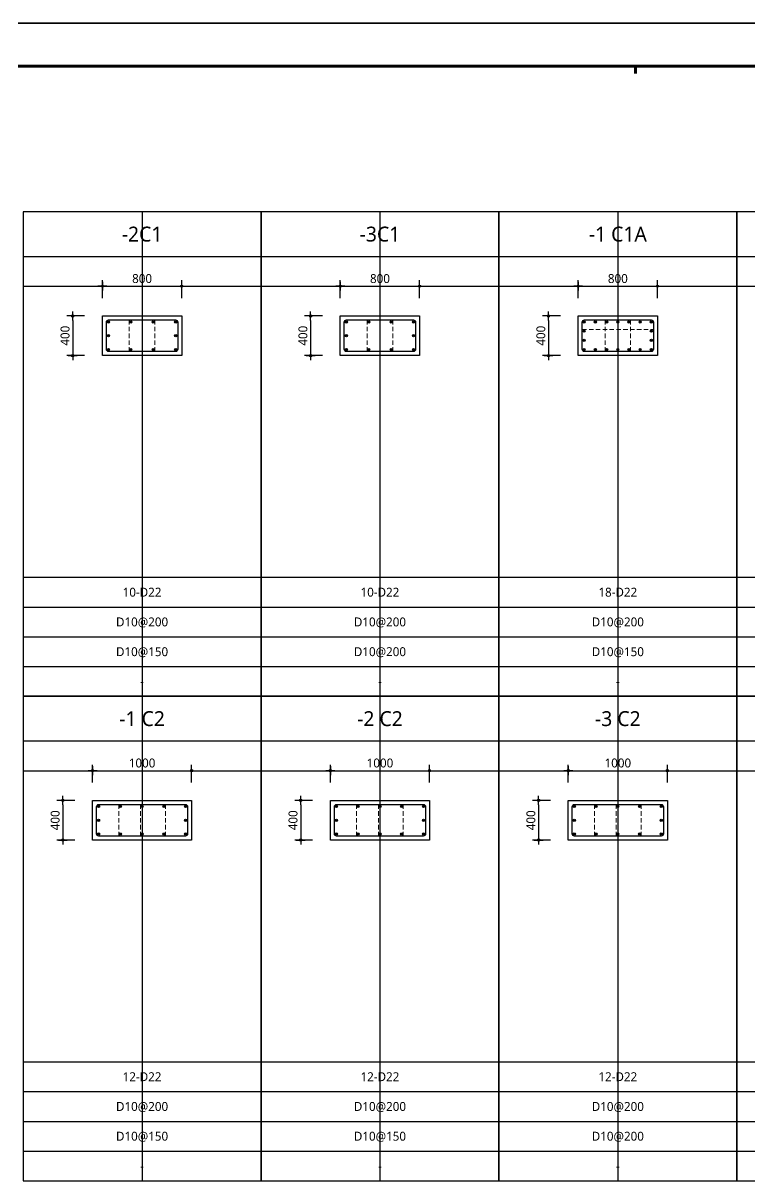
# Model space of a CAD drawing. Header units: millimetres. Extents: x 0 to 252030, y -124740 to 196020.
# Drawn here: x 30660 to 37992, y 166526 to 178200 of the extents above; entities that cross this region are included whole.
import ezdxf
from ezdxf.enums import TextEntityAlignment as Align

# ---------------------------------------------------------------- set-up
doc = ezdxf.new("R2010")
doc.units = ezdxf.units.MM
doc.header["$LTSCALE"] = 30
doc.linetypes.add('HID', pattern=[2.3, 1.5, -0.8])
doc.layers.get('DEFPOINTS').update_dxf_attribs({"color": 142})
for name, color, linetype in [('0-SEC1', 3, 'Continuous'), ('CON', 2, 'Continuous'), ('DIM', 7, 'Continuous'), ('S-철근', 3, 'Continuous'), ('SHEET', 7, 'Continuous'), ('TXT', 3, 'Continuous'), ('XR-FORM_(도룡동)$0$Sheet', 7, 'Continuous')]:
    doc.layers.add(name, color=color, linetype=linetype)
doc.layers.add('TieBar', color=7, linetype='HID', lineweight=0)
doc.styles.get("Standard").update_dxf_attribs({"font": 'malgun.ttf'})
doc.styles.add('맑은 고딕', font='malgun.ttf')
doc.dimstyles.new('30NDIM', dxfattribs={"dimscale": 50, "dimtxt": 3, "dimasz": 1.5, "dimexe": 2, "dimexo": 6, "dimgap": 1, "dimtad": 1, "dimdec": 0, "dimrnd": 0.25, "dimzin": 0, "dimdsep": 46, "dimtxsty": 'Standard', "dimblk": 'Z_DOT', "dimcen": 5, "dimclrd": 256, "dimclre": 256, "dimclrt": 3, "dimadec": 0, "dimazin": 0, "dimtm": 1e-09, "dimtfac": 1, "dimtdec": 0, "dimtix": 1, "dimtmove": 2, "dimatfit": 1, "dimldrblk": 'Z_DOT', "dimfxl": 1, "dimtolj": 1, "dimtzin": 0, "dimarcsym": 0})

# ---------------------------------------------------------------- blocks, each defined once
blk = doc.blocks.new('XR-FORM_(도룡동)$0$S')
at = {"layer": 'XR-FORM_(도룡동)$0$Sheet', "const_width": 100}
blk.add_lwpolyline([(1850, 57950), (82250, 57950), (82250, 1200), (1850, 1200)], close=True, dxfattribs=at)
at = {"layer": 'XR-FORM_(도룡동)$0$Sheet', "linetype": 'Continuous', "const_width": 100}
blk.add_lwpolyline([(38745, 57950), (38745, 57700)], dxfattribs=at)
blk = doc.blocks.new('XR-FORM_(도룡동)', base_point=(101.33, -56114.51))
at = {"layer": 'DEFPOINTS'}
blk.add_lwpolyline([(0, 0), (420, 0), (420, 297), (0, 297)], close=True, dxfattribs=at)
at = {"xscale": 0.005, "yscale": 0.005, "zscale": 0.005}
blk.add_blockref('XR-FORM_(도룡동)$0$S', (-0.25, 0), dxfattribs=at)
blk = doc.blocks.new('*U58')
at = {"layer": 'DEFPOINTS'}
for p, q in [((-1200, 4886), (-1200, 0)), ((-2400, 4136), (0, 4136))]:
    blk.add_line(p, q, dxfattribs=at)
at = {"layer": 'SHEET'}
blk.add_line((-2400, 4436), (0, 4436), dxfattribs=at)
at = {"layer": 'SHEET', "color": 6}
for p, q in [((-2400, 1200), (0, 1200)), ((-2400, 900), (0, 900)), ((-2400, 600), (0, 600)), ((-2400, 300), (0, 300))]:
    blk.add_line(p, q, dxfattribs=at)
at = {"layer": 'SHEET'}
blk.add_lwpolyline([(0, 4886), (-2400, 4886), (-2400, 0), (0, 0)], close=True, dxfattribs=at)
blk = doc.blocks.new('Z_DOT')
at = {"layer": 'DIM', "color": 0}
for p, q in [((-1, 0), (1, 0)), ((0, -1), (0, 1))]:
    blk.add_line(p, q, dxfattribs=at)
for radius in [0.25, 0.125]:
    blk.add_circle((0, 0), radius, dxfattribs=at)
blk = doc.blocks.new('*D63')
at = {"layer": 'DEFPOINTS', "color": 0, "transparency": 16777216}
for p in [(32260, 175548), (31460, 175248), (32260, 175248)]:
    blk.add_point(p, dxfattribs=at)
at = {"layer": 'DIM', "lineweight": -2, "transparency": 16777216}
for p, q in [((31460, 175428), (31460, 175608)), ((32260, 175428), (32260, 175608)), ((31505, 175548), (32215, 175548))]:
    blk.add_line(p, q, dxfattribs=at)
at = {"layer": 'DIM', "lineweight": -2, "transparency": 16777216, "xscale": 45, "yscale": 45, "zscale": 45, "rotation": 180}
blk.add_blockref('Z_DOT', (31460, 175548), dxfattribs=at)
at = {"layer": 'DIM', "lineweight": -2, "transparency": 16777216, "xscale": 45, "yscale": 45, "zscale": 45}
blk.add_blockref('Z_DOT', (32260, 175548), dxfattribs=at)
at = {"layer": 'DIM', "color": 3, "transparency": 16777216, "insert": (31860, 175624), "char_height": 90, "attachment_point": 5}
blk.add_mtext('\\A1;800', dxfattribs=at)
blk = doc.blocks.new('*D64')
at = {"layer": 'DEFPOINTS', "color": 0, "transparency": 16777216}
for p in [(31460, 175248), (31160, 174848), (31460, 174848)]:
    blk.add_point(p, dxfattribs=at)
at = {"layer": 'DIM', "lineweight": -2, "transparency": 16777216}
for p, q in [((31280, 175248), (31100, 175248)), ((31160, 175203), (31160, 174893)), ((31280, 174848), (31100, 174848))]:
    blk.add_line(p, q, dxfattribs=at)
at = {"layer": 'DIM', "lineweight": -2, "transparency": 16777216, "xscale": 45, "yscale": 45, "zscale": 45}
for p, rotation in [((31160, 175248), 90), ((31160, 174848), 270)]:
    blk.add_blockref('Z_DOT', p, dxfattribs=dict(at, rotation=rotation))
at = {"layer": 'DIM', "color": 3, "transparency": 16777216, "insert": (31083, 175048), "char_height": 90, "attachment_point": 5, "rotation": 90}
blk.add_mtext('\\A1;400', dxfattribs=at)
blk = doc.blocks.new('*D65')
at = {"layer": 'DEFPOINTS', "color": 0, "transparency": 16777216}
for p in [(34660, 175548), (33860, 175248), (34660, 175248)]:
    blk.add_point(p, dxfattribs=at)
at = {"layer": 'DIM', "lineweight": -2, "transparency": 16777216}
for p, q in [((33860, 175428), (33860, 175608)), ((34660, 175428), (34660, 175608)), ((33905, 175548), (34615, 175548))]:
    blk.add_line(p, q, dxfattribs=at)
at = {"layer": 'DIM', "lineweight": -2, "transparency": 16777216, "xscale": 45, "yscale": 45, "zscale": 45, "rotation": 180}
blk.add_blockref('Z_DOT', (33860, 175548), dxfattribs=at)
at = {"layer": 'DIM', "lineweight": -2, "transparency": 16777216, "xscale": 45, "yscale": 45, "zscale": 45}
blk.add_blockref('Z_DOT', (34660, 175548), dxfattribs=at)
at = {"layer": 'DIM', "color": 3, "transparency": 16777216, "insert": (34260, 175624), "char_height": 90, "attachment_point": 5}
blk.add_mtext('\\A1;800', dxfattribs=at)
blk = doc.blocks.new('*D66')
at = {"layer": 'DEFPOINTS', "color": 0, "transparency": 16777216}
for p in [(33860, 175248), (33560, 174848), (33860, 174848)]:
    blk.add_point(p, dxfattribs=at)
at = {"layer": 'DIM', "lineweight": -2, "transparency": 16777216}
for p, q in [((33680, 175248), (33500, 175248)), ((33560, 175203), (33560, 174893)), ((33680, 174848), (33500, 174848))]:
    blk.add_line(p, q, dxfattribs=at)
at = {"layer": 'DIM', "lineweight": -2, "transparency": 16777216, "xscale": 45, "yscale": 45, "zscale": 45}
for p, rotation in [((33560, 175248), 90), ((33560, 174848), 270)]:
    blk.add_blockref('Z_DOT', p, dxfattribs=dict(at, rotation=rotation))
at = {"layer": 'DIM', "color": 3, "transparency": 16777216, "insert": (33483, 175048), "char_height": 90, "attachment_point": 5, "rotation": 90}
blk.add_mtext('\\A1;400', dxfattribs=at)
blk = doc.blocks.new('*D67')
at = {"layer": 'DEFPOINTS', "color": 0, "transparency": 16777216}
for p in [(37060, 175548), (36260, 175248), (37060, 175248)]:
    blk.add_point(p, dxfattribs=at)
at = {"layer": 'DIM', "lineweight": -2, "transparency": 16777216}
for p, q in [((36260, 175428), (36260, 175608)), ((37060, 175428), (37060, 175608)), ((36305, 175548), (37015, 175548))]:
    blk.add_line(p, q, dxfattribs=at)
at = {"layer": 'DIM', "lineweight": -2, "transparency": 16777216, "xscale": 45, "yscale": 45, "zscale": 45, "rotation": 180}
blk.add_blockref('Z_DOT', (36260, 175548), dxfattribs=at)
at = {"layer": 'DIM', "lineweight": -2, "transparency": 16777216, "xscale": 45, "yscale": 45, "zscale": 45}
blk.add_blockref('Z_DOT', (37060, 175548), dxfattribs=at)
at = {"layer": 'DIM', "color": 3, "transparency": 16777216, "insert": (36660, 175624), "char_height": 90, "attachment_point": 5}
blk.add_mtext('\\A1;800', dxfattribs=at)
blk = doc.blocks.new('*D68')
at = {"layer": 'DEFPOINTS', "color": 0, "transparency": 16777216}
for p in [(36260, 175248), (35960, 174848), (36260, 174848)]:
    blk.add_point(p, dxfattribs=at)
at = {"layer": 'DIM', "lineweight": -2, "transparency": 16777216}
for p, q in [((36080, 175248), (35900, 175248)), ((35960, 175203), (35960, 174893)), ((36080, 174848), (35900, 174848))]:
    blk.add_line(p, q, dxfattribs=at)
at = {"layer": 'DIM', "lineweight": -2, "transparency": 16777216, "xscale": 45, "yscale": 45, "zscale": 45}
for p, rotation in [((35960, 175248), 90), ((35960, 174848), 270)]:
    blk.add_blockref('Z_DOT', p, dxfattribs=dict(at, rotation=rotation))
at = {"layer": 'DIM', "color": 3, "transparency": 16777216, "insert": (35883, 175048), "char_height": 90, "attachment_point": 5, "rotation": 90}
blk.add_mtext('\\A1;400', dxfattribs=at)
blk = doc.blocks.new('*D81')
at = {"layer": 'DEFPOINTS', "color": 0, "transparency": 16777216}
for p in [(32360, 170662), (31360, 170362), (32360, 170362)]:
    blk.add_point(p, dxfattribs=at)
at = {"layer": 'DIM', "lineweight": -2, "transparency": 16777216}
for p, q in [((31360, 170542), (31360, 170722)), ((32360, 170542), (32360, 170722)), ((31405, 170662), (32315, 170662))]:
    blk.add_line(p, q, dxfattribs=at)
at = {"layer": 'DIM', "lineweight": -2, "transparency": 16777216, "xscale": 45, "yscale": 45, "zscale": 45, "rotation": 180}
blk.add_blockref('Z_DOT', (31360, 170662), dxfattribs=at)
at = {"layer": 'DIM', "lineweight": -2, "transparency": 16777216, "xscale": 45, "yscale": 45, "zscale": 45}
blk.add_blockref('Z_DOT', (32360, 170662), dxfattribs=at)
at = {"layer": 'DIM', "color": 3, "transparency": 16777216, "insert": (31860, 170739), "char_height": 90, "attachment_point": 5}
blk.add_mtext('\\A1;1000', dxfattribs=at)
blk = doc.blocks.new('*D82')
at = {"layer": 'DEFPOINTS', "color": 0, "transparency": 16777216}
for p in [(31360, 170362), (31060, 169962), (31360, 169962)]:
    blk.add_point(p, dxfattribs=at)
at = {"layer": 'DIM', "lineweight": -2, "transparency": 16777216}
for p, q in [((31180, 170362), (31000, 170362)), ((31060, 170317), (31060, 170007)), ((31180, 169962), (31000, 169962))]:
    blk.add_line(p, q, dxfattribs=at)
at = {"layer": 'DIM', "lineweight": -2, "transparency": 16777216, "xscale": 45, "yscale": 45, "zscale": 45}
for p, rotation in [((31060, 170362), 90), ((31060, 169962), 270)]:
    blk.add_blockref('Z_DOT', p, dxfattribs=dict(at, rotation=rotation))
at = {"layer": 'DIM', "color": 3, "transparency": 16777216, "insert": (30983, 170162), "char_height": 90, "attachment_point": 5, "rotation": 90}
blk.add_mtext('\\A1;400', dxfattribs=at)
blk = doc.blocks.new('*D83')
at = {"layer": 'DEFPOINTS', "color": 0, "transparency": 16777216}
for p in [(34760, 170662), (33760, 170362), (34760, 170362)]:
    blk.add_point(p, dxfattribs=at)
at = {"layer": 'DIM', "lineweight": -2, "transparency": 16777216}
for p, q in [((33760, 170542), (33760, 170722)), ((34760, 170542), (34760, 170722)), ((33805, 170662), (34715, 170662))]:
    blk.add_line(p, q, dxfattribs=at)
at = {"layer": 'DIM', "lineweight": -2, "transparency": 16777216, "xscale": 45, "yscale": 45, "zscale": 45, "rotation": 180}
blk.add_blockref('Z_DOT', (33760, 170662), dxfattribs=at)
at = {"layer": 'DIM', "lineweight": -2, "transparency": 16777216, "xscale": 45, "yscale": 45, "zscale": 45}
blk.add_blockref('Z_DOT', (34760, 170662), dxfattribs=at)
at = {"layer": 'DIM', "color": 3, "transparency": 16777216, "insert": (34260, 170739), "char_height": 90, "attachment_point": 5}
blk.add_mtext('\\A1;1000', dxfattribs=at)
blk = doc.blocks.new('*D84')
at = {"layer": 'DEFPOINTS', "color": 0, "transparency": 16777216}
for p in [(33760, 170362), (33460, 169962), (33760, 169962)]:
    blk.add_point(p, dxfattribs=at)
at = {"layer": 'DIM', "lineweight": -2, "transparency": 16777216}
for p, q in [((33580, 170362), (33400, 170362)), ((33460, 170317), (33460, 170007)), ((33580, 169962), (33400, 169962))]:
    blk.add_line(p, q, dxfattribs=at)
at = {"layer": 'DIM', "lineweight": -2, "transparency": 16777216, "xscale": 45, "yscale": 45, "zscale": 45}
for p, rotation in [((33460, 170362), 90), ((33460, 169962), 270)]:
    blk.add_blockref('Z_DOT', p, dxfattribs=dict(at, rotation=rotation))
at = {"layer": 'DIM', "color": 3, "transparency": 16777216, "insert": (33383, 170162), "char_height": 90, "attachment_point": 5, "rotation": 90}
blk.add_mtext('\\A1;400', dxfattribs=at)
blk = doc.blocks.new('*D87')
at = {"layer": 'DEFPOINTS', "color": 0, "transparency": 16777216}
for p in [(37160, 170662), (36160, 170362), (37160, 170362)]:
    blk.add_point(p, dxfattribs=at)
at = {"layer": 'DIM', "lineweight": -2, "transparency": 16777216}
for p, q in [((36160, 170542), (36160, 170722)), ((37160, 170542), (37160, 170722)), ((36205, 170662), (37115, 170662))]:
    blk.add_line(p, q, dxfattribs=at)
at = {"layer": 'DIM', "lineweight": -2, "transparency": 16777216, "xscale": 45, "yscale": 45, "zscale": 45, "rotation": 180}
blk.add_blockref('Z_DOT', (36160, 170662), dxfattribs=at)
at = {"layer": 'DIM', "lineweight": -2, "transparency": 16777216, "xscale": 45, "yscale": 45, "zscale": 45}
blk.add_blockref('Z_DOT', (37160, 170662), dxfattribs=at)
at = {"layer": 'DIM', "color": 3, "transparency": 16777216, "insert": (36660, 170739), "char_height": 90, "attachment_point": 5}
blk.add_mtext('\\A1;1000', dxfattribs=at)
blk = doc.blocks.new('*D88')
at = {"layer": 'DEFPOINTS', "color": 0, "transparency": 16777216}
for p in [(36160, 170362), (35860, 169962), (36160, 169962)]:
    blk.add_point(p, dxfattribs=at)
at = {"layer": 'DIM', "lineweight": -2, "transparency": 16777216}
for p, q in [((35980, 170362), (35800, 170362)), ((35860, 170317), (35860, 170007)), ((35980, 169962), (35800, 169962))]:
    blk.add_line(p, q, dxfattribs=at)
at = {"layer": 'DIM', "lineweight": -2, "transparency": 16777216, "xscale": 45, "yscale": 45, "zscale": 45}
for p, rotation in [((35860, 170362), 90), ((35860, 169962), 270)]:
    blk.add_blockref('Z_DOT', p, dxfattribs=dict(at, rotation=rotation))
at = {"layer": 'DIM', "color": 3, "transparency": 16777216, "insert": (35783, 170162), "char_height": 90, "attachment_point": 5, "rotation": 90}
blk.add_mtext('\\A1;400', dxfattribs=at)

msp = doc.modelspace()

# ---------------------------------------------------------------- hatches: boundary and pattern name
at = {"layer": 'S-철근'}
h = msp.add_hatch(color=256, dxfattribs=at)
edge = h.paths.add_edge_path()
edge.add_arc((31520.75002, 175187.00008), 11.1, 0, 180)
edge.add_arc((31520.75002, 175187.00008), 11.1, 180, 360)
h = msp.add_hatch(color=256, dxfattribs=at)
edge = h.paths.add_edge_path()
edge.add_arc((31746.75002, 175187.00008), 11.1, 0, 180)
edge.add_arc((31746.75002, 175187.00008), 11.1, 180, 360)
h = msp.add_hatch(color=256, dxfattribs=at)
edge = h.paths.add_edge_path()
edge.add_arc((31972.75002, 175187.00008), 11.1, 0, 180)
edge.add_arc((31972.75002, 175187.00008), 11.1, 180, 360)
h = msp.add_hatch(color=256, dxfattribs=at)
edge = h.paths.add_edge_path()
edge.add_arc((32198.75002, 175187.00008), 11.1, 0, 180)
edge.add_arc((32198.75002, 175187.00008), 11.1, 180, 360)
h = msp.add_hatch(color=256, dxfattribs=at)
edge = h.paths.add_edge_path()
edge.add_arc((33920.75002, 175187.00008), 11.1, 0, 180)
edge.add_arc((33920.75002, 175187.00008), 11.1, 180, 360)
h = msp.add_hatch(color=256, dxfattribs=at)
edge = h.paths.add_edge_path()
edge.add_arc((34146.75002, 175187.00008), 11.1, 0, 180)
edge.add_arc((34146.75002, 175187.00008), 11.1, 180, 360)
h = msp.add_hatch(color=256, dxfattribs=at)
edge = h.paths.add_edge_path()
edge.add_arc((34372.75002, 175187.00008), 11.1, 0, 180)
edge.add_arc((34372.75002, 175187.00008), 11.1, 180, 360)
h = msp.add_hatch(color=256, dxfattribs=at)
edge = h.paths.add_edge_path()
edge.add_arc((34598.75002, 175187.00008), 11.1, 0, 180)
edge.add_arc((34598.75002, 175187.00008), 11.1, 180, 360)
h = msp.add_hatch(color=256, dxfattribs=at)
edge = h.paths.add_edge_path()
edge.add_arc((36320.75002, 175187.00008), 11.1, 0, 180)
edge.add_arc((36320.75002, 175187.00008), 11.1, 180, 360)
h = msp.add_hatch(color=256, dxfattribs=at)
edge = h.paths.add_edge_path()
edge.add_arc((36433.75002, 175187.00008), 11.1, 0, 180)
edge.add_arc((36433.75002, 175187.00008), 11.1, 180, 360)
h = msp.add_hatch(color=256, dxfattribs=at)
edge = h.paths.add_edge_path()
edge.add_arc((36546.75002, 175187.00008), 11.1, 0, 180)
edge.add_arc((36546.75002, 175187.00008), 11.1, 180, 360)
h = msp.add_hatch(color=256, dxfattribs=at)
edge = h.paths.add_edge_path()
edge.add_arc((36659.75002, 175187.00008), 11.1, 0, 180)
edge.add_arc((36659.75002, 175187.00008), 11.1, 180, 360)
h = msp.add_hatch(color=256, dxfattribs=at)
edge = h.paths.add_edge_path()
edge.add_arc((36772.75002, 175187.00008), 11.1, 0, 180)
edge.add_arc((36772.75002, 175187.00008), 11.1, 180, 360)
h = msp.add_hatch(color=256, dxfattribs=at)
edge = h.paths.add_edge_path()
edge.add_arc((36885.75002, 175187.00008), 11.1, 0, 180)
edge.add_arc((36885.75002, 175187.00008), 11.1, 180, 360)
h = msp.add_hatch(color=256, dxfattribs=at)
edge = h.paths.add_edge_path()
edge.add_arc((36998.75002, 175187.00008), 11.1, 0, 180)
edge.add_arc((36998.75002, 175187.00008), 11.1, 180, 360)
h = msp.add_hatch(color=256, dxfattribs=at)
edge = h.paths.add_edge_path()
edge.add_arc((31520.75002, 175048.00008), 11.1, 0, 180)
edge.add_arc((31520.75002, 175048.00008), 11.1, 180, 360)
h = msp.add_hatch(color=256, dxfattribs=at)
edge = h.paths.add_edge_path()
edge.add_arc((32198.75002, 175048.00008), 11.1, 0, 180)
edge.add_arc((32198.75002, 175048.00008), 11.1, 180, 360)
h = msp.add_hatch(color=256, dxfattribs=at)
edge = h.paths.add_edge_path()
edge.add_arc((33920.75002, 175048.00008), 11.1, 0, 180)
edge.add_arc((33920.75002, 175048.00008), 11.1, 180, 360)
h = msp.add_hatch(color=256, dxfattribs=at)
edge = h.paths.add_edge_path()
edge.add_arc((34598.75002, 175048.00008), 11.1, 0, 180)
edge.add_arc((34598.75002, 175048.00008), 11.1, 180, 360)
h = msp.add_hatch(color=256, dxfattribs=at)
edge = h.paths.add_edge_path()
edge.add_arc((36320.75002, 175094.33341), 11.1, 0, 180)
edge.add_arc((36320.75002, 175094.33341), 11.1, 180, 360)
h = msp.add_hatch(color=256, dxfattribs=at)
edge = h.paths.add_edge_path()
edge.add_arc((36320.75002, 175001.66675), 11.1, 0, 180)
edge.add_arc((36320.75002, 175001.66675), 11.1, 180, 360)
h = msp.add_hatch(color=256, dxfattribs=at)
edge = h.paths.add_edge_path()
edge.add_arc((36998.75002, 175094.33341), 11.1, 0, 180)
edge.add_arc((36998.75002, 175094.33341), 11.1, 180, 360)
h = msp.add_hatch(color=256, dxfattribs=at)
edge = h.paths.add_edge_path()
edge.add_arc((36998.75002, 175001.66675), 11.1, 0, 180)
edge.add_arc((36998.75002, 175001.66675), 11.1, 180, 360)
h = msp.add_hatch(color=256, dxfattribs=at)
edge = h.paths.add_edge_path()
edge.add_arc((31520.75002, 174909.00008), 11.1, 0, 180)
edge.add_arc((31520.75002, 174909.00008), 11.1, 180, 360)
h = msp.add_hatch(color=256, dxfattribs=at)
edge = h.paths.add_edge_path()
edge.add_arc((31746.75002, 174909.00008), 11.1, 0, 180)
edge.add_arc((31746.75002, 174909.00008), 11.1, 180, 360)
h = msp.add_hatch(color=256, dxfattribs=at)
edge = h.paths.add_edge_path()
edge.add_arc((31972.75002, 174909.00008), 11.1, 0, 180)
edge.add_arc((31972.75002, 174909.00008), 11.1, 180, 360)
h = msp.add_hatch(color=256, dxfattribs=at)
edge = h.paths.add_edge_path()
edge.add_arc((32198.75002, 174909.00008), 11.1, 0, 180)
edge.add_arc((32198.75002, 174909.00008), 11.1, 180, 360)
h = msp.add_hatch(color=256, dxfattribs=at)
edge = h.paths.add_edge_path()
edge.add_arc((33920.75002, 174909.00008), 11.1, 0, 180)
edge.add_arc((33920.75002, 174909.00008), 11.1, 180, 360)
h = msp.add_hatch(color=256, dxfattribs=at)
edge = h.paths.add_edge_path()
edge.add_arc((34146.75002, 174909.00008), 11.1, 0, 180)
edge.add_arc((34146.75002, 174909.00008), 11.1, 180, 360)
h = msp.add_hatch(color=256, dxfattribs=at)
edge = h.paths.add_edge_path()
edge.add_arc((34372.75002, 174909.00008), 11.1, 0, 180)
edge.add_arc((34372.75002, 174909.00008), 11.1, 180, 360)
h = msp.add_hatch(color=256, dxfattribs=at)
edge = h.paths.add_edge_path()
edge.add_arc((34598.75002, 174909.00008), 11.1, 0, 180)
edge.add_arc((34598.75002, 174909.00008), 11.1, 180, 360)
h = msp.add_hatch(color=256, dxfattribs=at)
edge = h.paths.add_edge_path()
edge.add_arc((36320.75002, 174909.00008), 11.1, 0, 180)
edge.add_arc((36320.75002, 174909.00008), 11.1, 180, 360)
h = msp.add_hatch(color=256, dxfattribs=at)
edge = h.paths.add_edge_path()
edge.add_arc((36433.75002, 174909.00008), 11.1, 0, 180)
edge.add_arc((36433.75002, 174909.00008), 11.1, 180, 360)
h = msp.add_hatch(color=256, dxfattribs=at)
edge = h.paths.add_edge_path()
edge.add_arc((36546.75002, 174909.00008), 11.1, 0, 180)
edge.add_arc((36546.75002, 174909.00008), 11.1, 180, 360)
h = msp.add_hatch(color=256, dxfattribs=at)
edge = h.paths.add_edge_path()
edge.add_arc((36659.75002, 174909.00008), 11.1, 0, 180)
edge.add_arc((36659.75002, 174909.00008), 11.1, 180, 360)
h = msp.add_hatch(color=256, dxfattribs=at)
edge = h.paths.add_edge_path()
edge.add_arc((36772.75002, 174909.00008), 11.1, 0, 180)
edge.add_arc((36772.75002, 174909.00008), 11.1, 180, 360)
h = msp.add_hatch(color=256, dxfattribs=at)
edge = h.paths.add_edge_path()
edge.add_arc((36885.75002, 174909.00008), 11.1, 0, 180)
edge.add_arc((36885.75002, 174909.00008), 11.1, 180, 360)
h = msp.add_hatch(color=256, dxfattribs=at)
edge = h.paths.add_edge_path()
edge.add_arc((36998.75002, 174909.00008), 11.1, 0, 180)
edge.add_arc((36998.75002, 174909.00008), 11.1, 180, 360)
h = msp.add_hatch(color=256, dxfattribs=at)
edge = h.paths.add_edge_path()
edge.add_arc((31420.75027, 170301.00008), 11.1, 0, 180)
edge.add_arc((31420.75027, 170301.00008), 11.1, 180, 360)
h = msp.add_hatch(color=256, dxfattribs=at)
edge = h.paths.add_edge_path()
edge.add_arc((31640.25027, 170301.00008), 11.1, 0, 180)
edge.add_arc((31640.25027, 170301.00008), 11.1, 180, 360)
h = msp.add_hatch(color=256, dxfattribs=at)
edge = h.paths.add_edge_path()
edge.add_arc((31859.75027, 170301.00008), 11.1, 0, 180)
edge.add_arc((31859.75027, 170301.00008), 11.1, 180, 360)
h = msp.add_hatch(color=256, dxfattribs=at)
edge = h.paths.add_edge_path()
edge.add_arc((32079.25027, 170301.00008), 11.1, 0, 180)
edge.add_arc((32079.25027, 170301.00008), 11.1, 180, 360)
h = msp.add_hatch(color=256, dxfattribs=at)
edge = h.paths.add_edge_path()
edge.add_arc((32298.75027, 170301.00008), 11.1, 0, 180)
edge.add_arc((32298.75027, 170301.00008), 11.1, 180, 360)
h = msp.add_hatch(color=256, dxfattribs=at)
edge = h.paths.add_edge_path()
edge.add_arc((33820.75027, 170301.00008), 11.1, 0, 180)
edge.add_arc((33820.75027, 170301.00008), 11.1, 180, 360)
h = msp.add_hatch(color=256, dxfattribs=at)
edge = h.paths.add_edge_path()
edge.add_arc((34040.25027, 170301.00008), 11.1, 0, 180)
edge.add_arc((34040.25027, 170301.00008), 11.1, 180, 360)
h = msp.add_hatch(color=256, dxfattribs=at)
edge = h.paths.add_edge_path()
edge.add_arc((34259.75027, 170301.00008), 11.1, 0, 180)
edge.add_arc((34259.75027, 170301.00008), 11.1, 180, 360)
h = msp.add_hatch(color=256, dxfattribs=at)
edge = h.paths.add_edge_path()
edge.add_arc((34479.25027, 170301.00008), 11.1, 0, 180)
edge.add_arc((34479.25027, 170301.00008), 11.1, 180, 360)
h = msp.add_hatch(color=256, dxfattribs=at)
edge = h.paths.add_edge_path()
edge.add_arc((34698.75027, 170301.00008), 11.1, 0, 180)
edge.add_arc((34698.75027, 170301.00008), 11.1, 180, 360)
h = msp.add_hatch(color=256, dxfattribs=at)
edge = h.paths.add_edge_path()
edge.add_arc((36220.75002, 170301.00008), 11.1, 0, 180)
edge.add_arc((36220.75002, 170301.00008), 11.1, 180, 360)
h = msp.add_hatch(color=256, dxfattribs=at)
edge = h.paths.add_edge_path()
edge.add_arc((36440.25002, 170301.00008), 11.1, 0, 180)
edge.add_arc((36440.25002, 170301.00008), 11.1, 180, 360)
h = msp.add_hatch(color=256, dxfattribs=at)
edge = h.paths.add_edge_path()
edge.add_arc((36659.75002, 170301.00008), 11.1, 0, 180)
edge.add_arc((36659.75002, 170301.00008), 11.1, 180, 360)
h = msp.add_hatch(color=256, dxfattribs=at)
edge = h.paths.add_edge_path()
edge.add_arc((36879.25002, 170301.00008), 11.1, 0, 180)
edge.add_arc((36879.25002, 170301.00008), 11.1, 180, 360)
h = msp.add_hatch(color=256, dxfattribs=at)
edge = h.paths.add_edge_path()
edge.add_arc((37098.75002, 170301.00008), 11.1, 0, 180)
edge.add_arc((37098.75002, 170301.00008), 11.1, 180, 360)
h = msp.add_hatch(color=256, dxfattribs=at)
edge = h.paths.add_edge_path()
edge.add_arc((31420.75027, 170162.00008), 11.1, 0, 180)
edge.add_arc((31420.75027, 170162.00008), 11.1, 180, 360)
h = msp.add_hatch(color=256, dxfattribs=at)
edge = h.paths.add_edge_path()
edge.add_arc((32298.75027, 170162.00008), 11.1, 0, 180)
edge.add_arc((32298.75027, 170162.00008), 11.1, 180, 360)
h = msp.add_hatch(color=256, dxfattribs=at)
edge = h.paths.add_edge_path()
edge.add_arc((33820.75027, 170162.00008), 11.1, 0, 180)
edge.add_arc((33820.75027, 170162.00008), 11.1, 180, 360)
h = msp.add_hatch(color=256, dxfattribs=at)
edge = h.paths.add_edge_path()
edge.add_arc((34698.75027, 170162.00008), 11.1, 0, 180)
edge.add_arc((34698.75027, 170162.00008), 11.1, 180, 360)
h = msp.add_hatch(color=256, dxfattribs=at)
edge = h.paths.add_edge_path()
edge.add_arc((36220.75002, 170162.00008), 11.1, 0, 180)
edge.add_arc((36220.75002, 170162.00008), 11.1, 180, 360)
h = msp.add_hatch(color=256, dxfattribs=at)
edge = h.paths.add_edge_path()
edge.add_arc((37098.75002, 170162.00008), 11.1, 0, 180)
edge.add_arc((37098.75002, 170162.00008), 11.1, 180, 360)
h = msp.add_hatch(color=256, dxfattribs=at)
edge = h.paths.add_edge_path()
edge.add_arc((31420.75027, 170023.00008), 11.1, 0, 180)
edge.add_arc((31420.75027, 170023.00008), 11.1, 180, 360)
h = msp.add_hatch(color=256, dxfattribs=at)
edge = h.paths.add_edge_path()
edge.add_arc((31640.25027, 170023.00008), 11.1, 0, 180)
edge.add_arc((31640.25027, 170023.00008), 11.1, 180, 360)
h = msp.add_hatch(color=256, dxfattribs=at)
edge = h.paths.add_edge_path()
edge.add_arc((31859.75027, 170023.00008), 11.1, 0, 180)
edge.add_arc((31859.75027, 170023.00008), 11.1, 180, 360)
h = msp.add_hatch(color=256, dxfattribs=at)
edge = h.paths.add_edge_path()
edge.add_arc((32079.25027, 170023.00008), 11.1, 0, 180)
edge.add_arc((32079.25027, 170023.00008), 11.1, 180, 360)
h = msp.add_hatch(color=256, dxfattribs=at)
edge = h.paths.add_edge_path()
edge.add_arc((32298.75027, 170023.00008), 11.1, 0, 180)
edge.add_arc((32298.75027, 170023.00008), 11.1, 180, 360)
h = msp.add_hatch(color=256, dxfattribs=at)
edge = h.paths.add_edge_path()
edge.add_arc((33820.75027, 170023.00008), 11.1, 0, 180)
edge.add_arc((33820.75027, 170023.00008), 11.1, 180, 360)
h = msp.add_hatch(color=256, dxfattribs=at)
edge = h.paths.add_edge_path()
edge.add_arc((34040.25027, 170023.00008), 11.1, 0, 180)
edge.add_arc((34040.25027, 170023.00008), 11.1, 180, 360)
h = msp.add_hatch(color=256, dxfattribs=at)
edge = h.paths.add_edge_path()
edge.add_arc((34259.75027, 170023.00008), 11.1, 0, 180)
edge.add_arc((34259.75027, 170023.00008), 11.1, 180, 360)
h = msp.add_hatch(color=256, dxfattribs=at)
edge = h.paths.add_edge_path()
edge.add_arc((34479.25027, 170023.00008), 11.1, 0, 180)
edge.add_arc((34479.25027, 170023.00008), 11.1, 180, 360)
h = msp.add_hatch(color=256, dxfattribs=at)
edge = h.paths.add_edge_path()
edge.add_arc((34698.75027, 170023.00008), 11.1, 0, 180)
edge.add_arc((34698.75027, 170023.00008), 11.1, 180, 360)
h = msp.add_hatch(color=256, dxfattribs=at)
edge = h.paths.add_edge_path()
edge.add_arc((36220.75002, 170023.00008), 11.1, 0, 180)
edge.add_arc((36220.75002, 170023.00008), 11.1, 180, 360)
h = msp.add_hatch(color=256, dxfattribs=at)
edge = h.paths.add_edge_path()
edge.add_arc((36440.25002, 170023.00008), 11.1, 0, 180)
edge.add_arc((36440.25002, 170023.00008), 11.1, 180, 360)
h = msp.add_hatch(color=256, dxfattribs=at)
edge = h.paths.add_edge_path()
edge.add_arc((36659.75002, 170023.00008), 11.1, 0, 180)
edge.add_arc((36659.75002, 170023.00008), 11.1, 180, 360)
h = msp.add_hatch(color=256, dxfattribs=at)
edge = h.paths.add_edge_path()
edge.add_arc((36879.25002, 170023.00008), 11.1, 0, 180)
edge.add_arc((36879.25002, 170023.00008), 11.1, 180, 360)
h = msp.add_hatch(color=256, dxfattribs=at)
edge = h.paths.add_edge_path()
edge.add_arc((37098.75002, 170023.00008), 11.1, 0, 180)
edge.add_arc((37098.75002, 170023.00008), 11.1, 180, 360)

# ---------------------------------------------------------------- linework, layer by layer
at = {"layer": 'CON', "color": 8}
for points in [[(31459.75002, 174848.00008), (31459.75002, 175248.00008), (32259.75002, 175248.00008), (32259.75002, 174848.00008)], [(33859.75002, 174848.00008), (33859.75002, 175248.00008), (34659.75002, 175248.00008), (34659.75002, 174848.00008)], [(36259.75002, 174848.00008), (36259.75002, 175248.00008), (37059.75002, 175248.00008), (37059.75002, 174848.00008)], [(31359.75027, 169962.00008), (31359.75027, 170362.00008), (32359.75027, 170362.00008), (32359.75027, 169962.00008)], [(33759.75027, 169962.00008), (33759.75027, 170362.00008), (34759.75027, 170362.00008), (34759.75027, 169962.00008)], [(36159.75002, 169962.00008), (36159.75002, 170362.00008), (37159.75002, 170362.00008), (37159.75002, 169962.00008)]]:
    msp.add_lwpolyline(points, close=True, dxfattribs=at)
at = {"layer": 'S-철근'}
for points in [[(31522.32002, 174888.37008, -0.4142135624), (31500.12002, 174910.57008), (31500.12002, 175185.43008, -0.4142135624), (31522.32002, 175207.63008), (32197.18002, 175207.63008, -0.4142135624), (32219.38002, 175185.43008), (32219.38002, 174910.57008, -0.4142135624), (32197.18002, 174888.37008), (31522.32002, 174888.37008)], [(33922.32002, 174888.37008, -0.4142135624), (33900.12002, 174910.57008), (33900.12002, 175185.43008, -0.4142135624), (33922.32002, 175207.63008), (34597.18002, 175207.63008, -0.4142135624), (34619.38002, 175185.43008), (34619.38002, 174910.57008, -0.4142135624), (34597.18002, 174888.37008), (33922.32002, 174888.37008)], [(36322.32002, 174888.37008, -0.4142135624), (36300.12002, 174910.57008), (36300.12002, 175185.43008, -0.4142135624), (36322.32002, 175207.63008), (36997.18002, 175207.63008, -0.4142135624), (37019.38002, 175185.43008), (37019.38002, 174910.57008, -0.4142135624), (36997.18002, 174888.37008), (36322.32002, 174888.37008)], [(31422.32027, 170002.37008, -0.4142135624), (31400.12027, 170024.57008), (31400.12027, 170299.43008, -0.4142135624), (31422.32027, 170321.63008), (32297.18027, 170321.63008, -0.4142135624), (32319.38027, 170299.43008), (32319.38027, 170024.57008, -0.4142135624), (32297.18027, 170002.37008), (31422.32027, 170002.37008)], [(33822.32027, 170002.37008, -0.4142135624), (33800.12027, 170024.57008), (33800.12027, 170299.43008, -0.4142135624), (33822.32027, 170321.63008), (34697.18027, 170321.63008, -0.4142135624), (34719.38027, 170299.43008), (34719.38027, 170024.57008, -0.4142135624), (34697.18027, 170002.37008), (33822.32027, 170002.37008)], [(36222.32002, 170002.37008, -0.4142135624), (36200.12002, 170024.57008), (36200.12002, 170299.43008, -0.4142135624), (36222.32002, 170321.63008), (37097.18002, 170321.63008, -0.4142135624), (37119.38002, 170299.43008), (37119.38002, 170024.57008, -0.4142135624), (37097.18002, 170002.37008), (36222.32002, 170002.37008)]]:
    msp.add_lwpolyline(points, format="xyb", dxfattribs=at)
for centre in [(31520.75002, 175187.00008), (31746.75002, 175187.00008), (31972.75002, 175187.00008), (32198.75002, 175187.00008), (33920.75002, 175187.00008), (34146.75002, 175187.00008), (34372.75002, 175187.00008), (34598.75002, 175187.00008), (36320.75002, 175187.00008), (36433.75002, 175187.00008), (36546.75002, 175187.00008), (36659.75002, 175187.00008), (36772.75002, 175187.00008), (36885.75002, 175187.00008), (36998.75002, 175187.00008), (31520.75002, 175048.00008), (32198.75002, 175048.00008), (33920.75002, 175048.00008), (34598.75002, 175048.00008), (36320.75002, 175094.33341), (36320.75002, 175001.66675), (36998.75002, 175094.33341), (36998.75002, 175001.66675), (31520.75002, 174909.00008), (31746.75002, 174909.00008), (31972.75002, 174909.00008), (32198.75002, 174909.00008), (33920.75002, 174909.00008), (34146.75002, 174909.00008), (34372.75002, 174909.00008), (34598.75002, 174909.00008), (36320.75002, 174909.00008), (36433.75002, 174909.00008), (36546.75002, 174909.00008), (36659.75002, 174909.00008), (36772.75002, 174909.00008), (36885.75002, 174909.00008), (36998.75002, 174909.00008), (31420.75027, 170301.00008), (31640.25027, 170301.00008), (31859.75027, 170301.00008), (32079.25027, 170301.00008), (32298.75027, 170301.00008), (33820.75027, 170301.00008), (34040.25027, 170301.00008), (34259.75027, 170301.00008), (34479.25027, 170301.00008), (34698.75027, 170301.00008), (36220.75002, 170301.00008), (36440.25002, 170301.00008), (36659.75002, 170301.00008), (36879.25002, 170301.00008), (37098.75002, 170301.00008), (31420.75027, 170162.00008), (32298.75027, 170162.00008), (33820.75027, 170162.00008), (34698.75027, 170162.00008), (36220.75002, 170162.00008), (37098.75002, 170162.00008), (31420.75027, 170023.00008), (31640.25027, 170023.00008), (31859.75027, 170023.00008), (32079.25027, 170023.00008), (32298.75027, 170023.00008), (33820.75027, 170023.00008), (34040.25027, 170023.00008), (34259.75027, 170023.00008), (34479.25027, 170023.00008), (34698.75027, 170023.00008), (36220.75002, 170023.00008), (36440.25002, 170023.00008), (36659.75002, 170023.00008), (36879.25002, 170023.00008), (37098.75002, 170023.00008)]:
    msp.add_circle(centre, 11.1, dxfattribs=at)
at = {"layer": 'TieBar'}
for p, q in [((31730.88502, 175207.63008), (31730.88502, 174888.37008)), ((31988.61502, 175207.63008), (31988.61502, 174888.37008)), ((34130.88502, 175207.63008), (34130.88502, 174888.37008)), ((34388.61502, 175207.63008), (34388.61502, 174888.37008)), ((36300.12002, 175110.19841), (37019.38002, 175110.19841)), ((36530.88502, 175207.63008), (36530.88502, 174888.37008)), ((36788.61502, 175207.63008), (36788.61502, 174888.37008)), ((31624.38527, 170321.63008), (31624.38527, 170002.37008)), ((31843.88527, 170321.63008), (31843.88527, 170002.37008)), ((32095.11527, 170321.63008), (32095.11527, 170002.37008)), ((34024.38527, 170321.63008), (34024.38527, 170002.37008)), ((34243.88527, 170321.63008), (34243.88527, 170002.37008)), ((34495.11527, 170321.63008), (34495.11527, 170002.37008)), ((36424.38502, 170321.63008), (36424.38502, 170002.37008)), ((36643.88502, 170321.63008), (36643.88502, 170002.37008)), ((36895.11502, 170321.63008), (36895.11502, 170002.37008))]:
    msp.add_line(p, q, dxfattribs=at)

# ---------------------------------------------------------------- block references
for p in [(33059.75002, 171412.00008), (35459.75002, 171412.00008), (37859.75002, 171412.00008), (40259.75002, 171412.00008), (33059.75052, 166526.00008), (35459.75052, 166526.00008), (37859.75027, 166526.00008), (40259.75027, 166526.00008)]:
    msp.add_blockref('*U58', p)
at = {"layer": '0-SEC1', "xscale": 60, "yscale": 60, "zscale": 60}
for p in [(31310.02429, -3188670.57868), (31310.02429, -3206490.57868)]:
    msp.add_blockref('XR-FORM_(도룡동)', p, dxfattribs=at)

# ---------------------------------------------------------------- texts
at = {"layer": 'TXT', "color": 2, "style": '맑은 고딕'}
for s, p in [('-2C1', (31859.75002, 176073.00008)), ('-3C1', (34259.75002, 176073.00008)), ('-1 C1A', (36659.75002, 176073.00008)), ('-1 C2', (31859.75027, 171187.00008)), ('-2 C2', (34259.75027, 171187.00008)), ('-3 C2', (36659.75027, 171187.00008))]:
    msp.add_text(s, height=150, dxfattribs=at).set_placement(p, align=Align.MIDDLE_CENTER)
at = {"layer": 'TXT', "style": '맑은 고딕'}
for s, p in [('10-D22', (31859.75002, 172462.00008)), ('10-D22', (34259.75002, 172462.00008)), ('18-D22', (36659.75002, 172462.00008)), ('D10@200', (31859.75002, 172162.00008)), ('D10@200', (34259.75002, 172162.00008)), ('D10@200', (36659.75002, 172162.00008)), ('D10@150', (31859.75002, 171862.00008)), ('D10@200', (34259.75002, 171862.00008)), ('D10@150', (36659.75002, 171862.00008)), ('-', (31859.75002, 171562.00008)), ('-', (34259.75002, 171562.00008)), ('-', (36659.75002, 171562.00008)), ('12-D22', (31859.75027, 167576.00008)), ('12-D22', (34259.75027, 167576.00008)), ('12-D22', (36659.75027, 167576.00008)), ('D10@200', (31859.75027, 167276.00008)), ('D10@200', (34259.75027, 167276.00008)), ('D10@200', (36659.75027, 167276.00008)), ('D10@150', (31859.75027, 166976.00008)), ('D10@150', (34259.75027, 166976.00008)), ('D10@200', (36659.75027, 166976.00008)), ('-', (31859.75027, 166676.00008)), ('-', (34259.75027, 166676.00008)), ('-', (36659.75027, 166676.00008))]:
    msp.add_text(s, height=90, dxfattribs=at).set_placement(p, align=Align.MIDDLE_CENTER)

# ---------------------------------------------------------------- dimensions: what is measured, and where the dimension line sits
at = {"layer": 'DIM'}
for base, p1, p2, picture, middle in [((32259.75002, 175548.00008), (31459.75002, 175248.00008), (32259.75002, 175248.00008), '*D63', (31859.75002, 175624.49804)), ((34659.75002, 175548.00008), (33859.75002, 175248.00008), (34659.75002, 175248.00008), '*D65', (34259.75002, 175624.49804)), ((37059.75002, 175548.00008), (36259.75002, 175248.00008), (37059.75002, 175248.00008), '*D67', (36659.75002, 175624.49804)), ((32359.75027, 170662.00008), (31359.75027, 170362.00008), (32359.75027, 170362.00008), '*D81', (31859.75027, 170738.74261)), ((34759.75027, 170662.00008), (33759.75027, 170362.00008), (34759.75027, 170362.00008), '*D83', (34259.75027, 170738.74261)), ((37159.75002, 170662.00008), (36159.75002, 170362.00008), (37159.75002, 170362.00008), '*D87', (36659.75002, 170738.74261))]:
    dim = msp.add_linear_dim(base=base, p1=p1, p2=p2, dimstyle='30NDIM', override={"dimscale": 30, "dimtxsty": 'Standard'}, dxfattribs=at)
    dim.commit()
    dim.dimension.update_dxf_attribs({"geometry": picture, "text_midpoint": middle})
for base, p1, p2, picture, middle in [((31159.75002, 174848.00008), (31459.75002, 175248.00008), (31459.75002, 174848.00008), '*D64', (31083.25206, 175048.00008)), ((33559.75002, 174848.00008), (33859.75002, 175248.00008), (33859.75002, 174848.00008), '*D66', (33483.25206, 175048.00008)), ((35959.75002, 174848.00008), (36259.75002, 175248.00008), (36259.75002, 174848.00008), '*D68', (35883.25206, 175048.00008)), ((31059.75027, 169962.00008), (31359.75027, 170362.00008), (31359.75027, 169962.00008), '*D82', (30983.25231, 170162.00008)), ((33459.75027, 169962.00008), (33759.75027, 170362.00008), (33759.75027, 169962.00008), '*D84', (33383.25231, 170162.00008)), ((35859.75002, 169962.00008), (36159.75002, 170362.00008), (36159.75002, 169962.00008), '*D88', (35783.25206, 170162.00008))]:
    dim = msp.add_linear_dim(base=base, p1=p1, p2=p2, angle=270, dimstyle='30NDIM', override={"dimscale": 30, "dimtxsty": 'Standard'}, dxfattribs=at)
    dim.commit()
    dim.dimension.update_dxf_attribs({"geometry": picture, "text_midpoint": middle})

doc.saveas('drawing.dxf')
